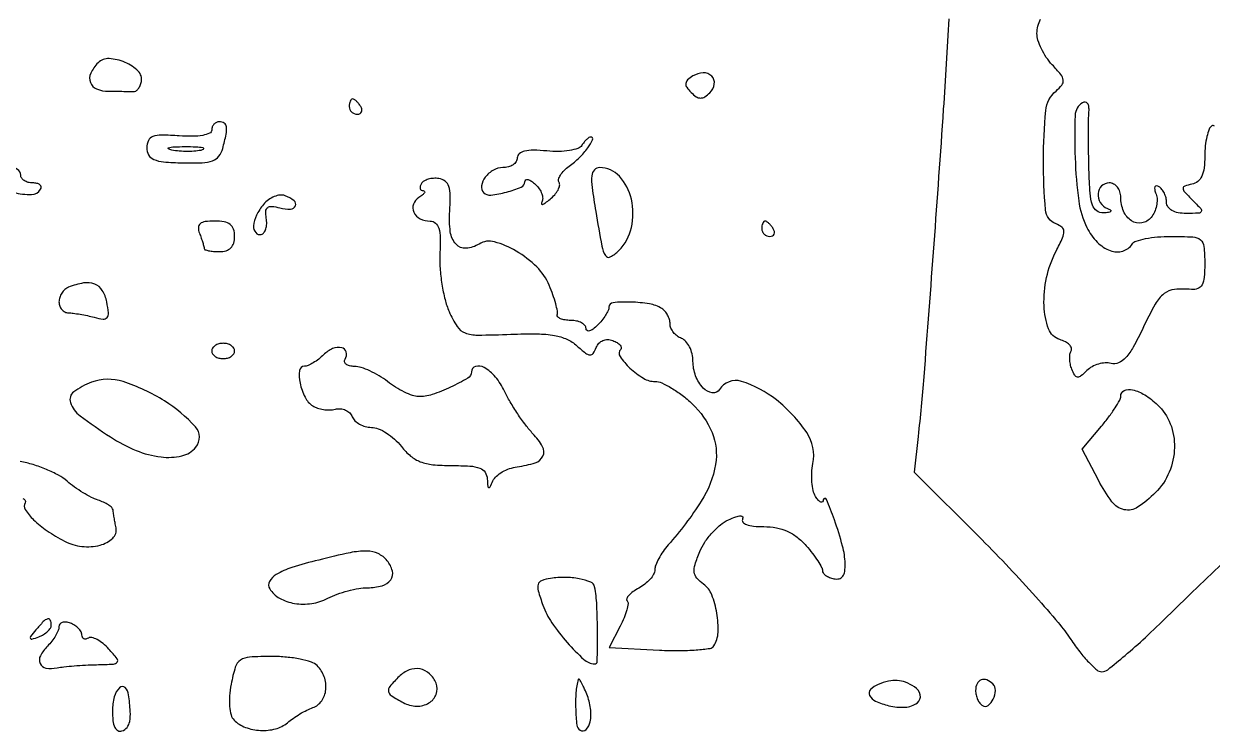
# Model space of a CAD drawing. Extents: x 0 to 5034, y 0 to 2560.
# Drawn here: x 1748.4 to 1904, y 748.2 to 840.8 of the extents above; entities that cross this region are included whole.
import ezdxf

# ---------------------------------------------------------------- set-up
doc = ezdxf.new("R2010")
doc.units = 0

msp = doc.modelspace()

# ---------------------------------------------------------------- linework, layer by layer
for points in [[(1869.488951, 841.5, -0.003994), (1868.774628, 829.65658, -0.001269), (1867.524372, 812.019079, -0.001), (1866.210476, 794.60451, -0.008547), (1865.473127, 786.816666), (1864.948801, 782.133331), (1873.802684, 773.304707, -0.007276), (1877.398012, 769.613758, -0.007305), (1880.879591, 765.824566, -0.007169), (1883.818934, 762.433552, -0.028815), (1885.461169, 760.238041, 0.019126), (1886.626867, 758.615012, 0.025681), (1887.810345, 757.244925, 0.024577), (1888.872817, 756.239432, 0.179054), (1889.519983, 756, 0.16963), (1890.29155, 756.269517, 0.007152), (1892.568622, 758.135223, 0.011625), (1895.224904, 760.483723, 0.007936), (1898.137097, 763.268845, -0.003073), (1901.4376, 766.487378, -0.00201), (1905.280566, 770.159431, -0.002022)], [(1904.279888, 827.421127, 0.343901), (1903.933629, 827.45898, 0.163575), (1903.572254, 827.023746, 0.034079), (1903.274253, 826.062214, 0.032419), (1903.068488, 824.845927, 0.025699), (1903, 823.514307, -0.030072), (1902.906188, 821.955943, -0.076793), (1902.601387, 820.869583, -0.113025), (1902.075086, 820.180017, -0.126544), (1901.321407, 819.823324, 0.030371), (1900.378138, 819.581454, 0.33514), (1900.167563, 819.281648, 0.179355), (1900.35032, 818.836251, 0.010274), (1901.392836, 817.75, -0.010713), (1902.467646, 816.628133, -0.30425), (1902.525512, 816.249998, -0.280464), (1902.194926, 816.031005, -0.009548), (1900.571429, 816, -0.045303), (1899.511422, 816.09624, -0.08261), (1898.696124, 816.390096, -0.112893), (1898.185443, 816.852303, -0.153782), (1898, 817.440983, 0.061228), (1897.926678, 818.037497, 0.051131), (1897.709615, 818.638145, 0.053261), (1897.389924, 819.153342, 0.089092), (1897.011454, 819.492921, 0.115463), (1896.673868, 819.606168, 0.330852), (1896.474665, 819.485328, 0.153614), (1896.445237, 819.125707, 0.035818), (1896.62333, 818.539203, -0.087406), (1896.761263, 817.829797, -0.056274), (1896.68179, 816.993646, -0.054538), (1896.410615, 816.164702, -0.066999), (1895.979197, 815.474934, -0.17535), (1894.752651, 814.754793, -0.195125), (1893.413961, 815.028495, -0.147121), (1892.371371, 816.287696, -0.100189), (1892, 818.122445, 0.078397), (1891.886847, 818.83968, 0.090529), (1891.559375, 819.448468, 0.100781), (1891.07207, 819.855463, 0.124374), (1890.5, 820, 0.195162), (1889.502908, 819.5954, 0.183281), (1889.03627, 818.597214, 0.160551), (1889.325083, 817.435272, 0.157601), (1890.25, 816.662281, -0.051902), (1890.648042, 816.45138, -0.449116), (1890.672067, 816.275306, -0.185333), (1890.416573, 816.137165, -0.021021), (1889.75, 816.078947, -0.16692), (1888.861928, 816.339813, -0.158733), (1888.299335, 817.096289, -0.064148), (1887.990453, 818.647938, -0.010207), (1887.841556, 821.75, -0.003248), (1887.792415, 824.083983, -0.003589), (1887.775759, 826.342065, -0.003337), (1887.788244, 828.269897, -0.018361), (1887.840059, 829.308092, 0.05167), (1887.829229, 829.958, 0.124445), (1887.657593, 830.403781, 0.212143), (1887.362926, 830.579439, 0.169868), (1886.998503, 830.499075, 0.250343), (1886.029206, 828.831853, 0.017793), (1886.026793, 823.277249, 0.024333), (1886.498956, 817.656271, 0.082758), (1887.573242, 814.153638, 0.076966), (1888.922794, 812.248675, 0.113549), (1890.636097, 811.13918, 0.156784), (1892.27504, 811.077684, 0.188095), (1893.5, 812, -0.179846), (1893.999702, 812.388891, -0.027581), (1895.241025, 812.70625, -0.027868), (1896.813184, 812.926887, -0.02093), (1898.559017, 813, -0.012397), (1901.439789, 812.928564, -0.157928), (1902.438383, 812.549433, -0.203697), (1902.897344, 811.694697, -0.022724), (1903, 809.437142, -0.020892), (1902.924626, 807.634018, -0.098721), (1902.639696, 806.644484, -0.185143), (1902.099318, 806.163325, -0.1162), (1901.25, 806.052296, 0.0487), (1899.046761, 806.061219, 0.146648), (1897.668234, 805.503423, 0.098251), (1896.510747, 804.126997, 0.015372), (1894.887763, 800.952348, -0.015607), (1893.638099, 798.510767, -0.057957), (1892.635341, 797.106344, -0.106816), (1891.704832, 796.439054, -0.167328), (1890.732409, 796.363329, 0.080303), (1889.953709, 796.436435, 0.054856), (1889.077121, 796.280311, 0.054078), (1888.240498, 795.932584, 0.070978), (1887.579536, 795.436679, -0.024602), (1886.793717, 794.724608, -0.196742), (1886.335906, 794.583749, -0.245282), (1885.972289, 794.817381, -0.038074), (1885.593883, 795.615941, -0.042195), (1885.402458, 796.276494, -0.040862), (1885.321964, 796.966992, -0.043799), (1885.35491, 797.586049, -0.103584), (1885.511276, 798.018246, 0.230024), (1885.548857, 798.387621, 0.11075), (1885.285183, 798.797734, 0.074241), (1884.748557, 799.189485, 0.043792), (1884.014521, 799.495391, -0.233491), (1882.556172, 800.898497, -0.076278), (1881.965304, 803.911039, -0.064174), (1882.286661, 807.605892, -0.065675), (1883.53497, 811.067625, 0.011902), (1884.389404, 812.820983, 0.107826), (1884.569941, 813.648418, 0.229191), (1884.311641, 814.18232, 0.075943), (1883.53497, 814.624954, -0.287105), (1882.158867, 816.453204, -0.021492), (1881.878556, 822.957005, -0.023595), (1882.185823, 829.477892, -0.198499), (1883.533311, 832.027646, 0.051946), (1884.300962, 832.81257, 0.206602), (1884.472261, 833.4488, 0.134907), (1884.149949, 834.185012, 0.018335), (1883.033311, 835.464542, -0.040101), (1882.257637, 836.435549, -0.035017), (1881.607058, 837.561689, -0.036629), (1881.164225, 838.668355, -0.081328), (1881.033269, 839.564451, -0.115799), (1881.507641, 841.439773, -0.044191)], [(1748.276664, 778.704247, -0.155765), (1748.579227, 778.442662, -0.282806), (1748.578484, 778.126989, 0.289579), (1748.587635, 777.226574, 0.056086), (1749.667122, 775.907807, 0.044772), (1751.447844, 774.458051, 0.029169), (1753.729481, 773.104297, 0.091067), (1756.004505, 772.411645, 0.091447), (1758.373678, 772.574134, 0.124613), (1760.032048, 773.477549, 0.259428), (1760.475825, 774.833137, -0.002867), (1760.346634, 775.521363, -0.002869), (1760.225371, 776.210877, -0.002804), (1760.126361, 776.813881, -0.011379), (1760.076511, 777.182612, 0.179686), (1759.92387, 777.485204, 0.042295), (1759.469866, 777.840099, 0.038294), (1758.844594, 778.183631, 0.029636), (1758.118778, 778.462301, -0.042175), (1757.243663, 778.823693, -0.018455), (1756.148927, 779.44013, -0.018109), (1755.028192, 780.183983, -0.023073), (1754.054617, 780.952631, 0.054104), (1752.9387, 781.726513, 0.025565), (1751.356763, 782.485072, 0.024982), (1749.602747, 783.117498, 0.032193), (1747.935839, 783.51084, -0.027491)]]:
    msp.add_lwpolyline(points, format="xyb")
for points in [[(1758.122669, 835.722669, 0.085989), (1757.16391, 834.362061, 0.201839), (1757.110312, 833.143599, 0.212929), (1757.936295, 832.298499, 0.094592), (1759.5, 832, -0.001914), (1760.51213, 831.996125, -0.002149), (1761.485938, 831.984484, -0.00197), (1762.314815, 831.967745, -0.011545), (1762.75, 831.947179, 0.16701), (1763.058317, 832.029414, 0.078404), (1763.364578, 832.313645, 0.0644), (1763.622896, 832.746959, 0.050476), (1763.788991, 833.268899, 0.255581), (1763.381306, 834.619185, 0.092377), (1761.662651, 835.777142, 0.087901), (1759.571366, 836.274119, 0.214021)], [(1836, 834, 0.044456), (1835.302215, 833.477831, 0.184043), (1835.065372, 833.01786, 0.182588), (1835.193742, 832.5145, 0.043652), (1835.758359, 831.841641, 0.047626), (1836.432016, 831.285401, 0.14551), (1836.991325, 831.108675, 0.150044), (1837.545495, 831.268517, 0.051726), (1838.2, 831.8, 0.155629), (1838.789428, 832.941597, 0.242925), (1838.460382, 833.973143, 0.20787), (1837.353044, 834.409654, 0.130525)], [(1791, 830, 0.105053), (1791.081062, 829.618444, 0.099167), (1791.311086, 829.29375, 0.09642), (1791.654762, 829.076123, 0.093332), (1792.059017, 829, 0.108972), (1792.413961, 829.078288, 0.182303), (1792.6254, 829.29375, 0.161196), (1792.656512, 829.6179, 0.082592), (1792.5, 830, 0.029505), (1792.231006, 830.382774, 0.035638), (1791.933975, 830.70625, 0.038439), (1791.65171, 830.934461, 0.151918), (1791.440983, 831, 0.210953), (1791.272352, 830.92554, 0.081139), (1791.129539, 830.70625, 0.061769), (1791.032345, 830.382849, 0.042167)], [(1773, 826.923531, -0.295943), (1772.726592, 826.50206, -0.060256), (1771.834242, 826.226504, -0.042501), (1770.487842, 826.099306, -0.020333), (1768.75, 826.153922, 0.014016), (1766.426569, 826.256328, 0.09175), (1765.280554, 826.063178, 0.198115), (1764.70885, 825.539983, 0.110069), (1764.5, 824.602752, 0.127685), (1764.743741, 823.663849, 0.167539), (1765.398798, 823.07667, 0.079257), (1766.696337, 822.758271, 0.014106), (1769.19958, 822.622361, 0.015234), (1771.735014, 822.633606, 0.077503), (1773.116945, 822.898803, 0.141731), (1773.930457, 823.486832, 0.100619), (1774.435926, 824.5, 0.012628), (1774.887859, 826.371476, 0.084099), (1774.929799, 827.326394, 0.218568), (1774.630628, 827.8097, 0.147595), (1774, 828, 0.106825), (1773.618465, 827.917544, 0.099457), (1773.29375, 827.683787, 0.095934), (1773.076059, 827.334476, 0.091762)], [(1771.761659, 824.31292, -0.041951), (1770.934218, 824.169017, -0.020826), (1769.869594, 824.119272, -0.020511), (1768.754739, 824.159391, -0.028254), (1767.761659, 824.292739, -0.082665), (1767.319562, 824.45659, -0.67161), (1767.339362, 824.605813, -0.053901), (1768.071102, 824.715166, -0.008901), (1769.5, 824.747817, -0.009782), (1770.938425, 824.726931, -0.038992), (1771.814362, 824.62839, -0.417468), (1771.916221, 824.476221, -0.285845)], [(1821.441982, 824.906126, -0.178281), (1820.931975, 824.506725, -0.038548), (1819.824318, 824.242162, -0.035648), (1818.419778, 824.120884, -0.027493), (1816.882965, 824.182551, 0.019658), (1815.117938, 824.281083, 0.061505), (1813.937988, 824.15506, 0.11578), (1813.25445, 823.81658, 0.223743), (1813, 823.276426, -0.146617), (1812.854129, 822.789662, -0.099128), (1812.443928, 822.37495, -0.082969), (1811.830661, 822.095399, -0.065629), (1811.106989, 822, 0.130529), (1809.870727, 821.671671, 0.098935), (1808.807997, 820.746317, 0.12049), (1808.313331, 819.630652, 0.245488), (1808.592403, 818.74093, 0.229234), (1809.548138, 818.408523, 0.035009), (1811.586462, 818.791989, 0.034227), (1813.523946, 819.443462, 0.30332), (1814, 820.156004, -0.257817), (1814.1268, 820.385569, -0.207522), (1814.409793, 820.428997, -0.088417), (1814.85863, 820.221335, -0.034104), (1815.39504, 819.789427, -0.056393), (1815.88486, 819.221918, -0.065115), (1816.207856, 818.585019, -0.075567), (1816.323528, 817.978489, -0.143066), (1816.203081, 817.5, 0.172108), (1816.158835, 817.269846, 0.464836), (1816.282292, 817.194221, 0.074133), (1816.681535, 817.396341, 0.016201), (1817.297031, 817.863307, 0.041837), (1817.903222, 818.445325, 0.057058), (1818.335646, 819.066509, 0.070974), (1818.543703, 819.63223, 0.193431), (1818.47226, 820.044885, -0.206646), (1818.412017, 820.45452, -0.073281), (1818.652052, 821.010075, -0.057529), (1819.131807, 821.61679, -0.040507), (1819.794477, 822.181578, 0.038548), (1821.114825, 823.298013, 0.038797), (1822.245056, 824.601643, 0.055987), (1822.849602, 825.6457, 0.541056), (1822.618034, 826, 0.14889), (1822.380436, 825.927644, 0.039519), (1822.066319, 825.678674, 0.036469), (1821.737534, 825.324813, 0.03056)], [(1744.677932, 820.603087, 0.369798), (1745.049925, 819.55812, 0.070759), (1747.075897, 818.751005, 0.062916), (1749.405781, 818.488576, 0.256332), (1750.603045, 819.166731, 0.178566), (1750.667041, 819.48216, 0.188164), (1750.508795, 819.755227, 0.115624), (1750.119678, 819.940021, 0.053337), (1749.559017, 820, -0.062283), (1748.962904, 820.074545, -0.080552), (1748.457961, 820.29375, -0.097988), (1748.120018, 820.618621, -0.153634), (1748, 821, 0.262826), (1747.575938, 821.751009, 0.16694), (1746.567996, 821.967863, 0.123067), (1745.397516, 821.522184, 0.150028)], [(1823.27418, 816.25, 0.003853), (1824.07561, 811.715197, 0.088094), (1824.536871, 810.48364, 0.406285), (1825.178886, 810.309494, 0.069725), (1826.29137, 811.148513, 0.14202), (1827.944323, 814.151024, 0.112502), (1827.933272, 817.87202, 0.128985), (1826.36237, 820.863214, 0.210702), (1823.784517, 822, 0.208494), (1823.089572, 821.697047, 0.166533), (1822.754203, 820.943147, 0.05626), (1822.790796, 819.410949, 0.007734)], [(1800.444954, 819.910933, 0.067067), (1800.288879, 819.561103, 0.137185), (1800.284992, 819.263089, 0.186695), (1800.429476, 819.06441, 0.139384), (1800.690983, 818.984687, -0.24812), (1800.856722, 818.89299, -0.295385), (1800.85753, 818.717463, -0.084131), (1800.600134, 818.434262, -0.02516), (1800.121885, 818.096491, 0.16453), (1799.40636, 817.211751, 0.20287), (1799.455148, 816.160978, 0.166335), (1800.289551, 815.311349, 0.116723), (1801.605094, 815, -0.182436), (1802.288865, 814.741922, -0.141525), (1802.720113, 814.065859, -0.068277), (1802.90977, 812.813376, -0.016416), (1802.870004, 810.708419, 0.030876), (1802.888838, 808.827966, 0.021659), (1803.13202, 806.723766, 0.021936), (1803.54255, 804.721556, 0.041966), (1804.073927, 803.17012, 0.038548), (1805.130614, 801.193436, 0.163865), (1806.160063, 800.364407, 0.090819), (1807.804737, 800.078721, 0.007467), (1812.175597, 800.184023, -0.012266), (1815.621678, 800.233958, -0.04069), (1817.877805, 800.027225, -0.06219), (1819.495045, 799.532388, -0.078766), (1820.802041, 798.67915, 0.015577), (1821.93144, 797.719322, 0.145832), (1822.516748, 797.48307, 0.273245), (1822.942576, 797.683258, 0.057932), (1823.338591, 798.43997, -0.09296), (1823.68737, 799.006557, -0.108476), (1824.201685, 799.371799, -0.106304), (1824.830336, 799.492431, -0.086258), (1825.505274, 799.359603, -0.040323), (1826.072306, 799.087783, -0.077883), (1826.461658, 798.77095, -0.131985), (1826.617302, 798.464411, -0.253417), (1826.540946, 798.207613, 0.360709), (1826.454462, 797.280682, 0.055193), (1827.755821, 795.765443, 0.051757), (1829.529836, 794.423836, 0.136862), (1831.049232, 794, -0.106745), (1831.922928, 793.811325, -0.02855), (1833.189898, 793.14777, -0.027585), (1834.577517, 792.209217, -0.025383), (1835.894245, 791.09879, -0.108505), (1838.495864, 787.322582, -0.139764), (1838.953765, 783.152825, -0.100751), (1837.092627, 778.342652, -0.038711), (1832.75, 772.59908, 0.028822), (1832.080252, 771.748723, 0.028979), (1831.514062, 770.828487, 0.030276), (1831.117734, 769.971319, 0.09341), (1831, 769.346622, -0.128029), (1830.85185, 768.777528, -0.051958), (1830.387341, 768.117382, -0.046895), (1829.712279, 767.475661, -0.043769), (1828.914354, 766.954163, 0.029783), (1828.153895, 766.486932, 0.053304), (1827.601684, 766.005526, 0.080398), (1827.32149, 765.584171, 0.312567), (1827.374471, 765.292196, -0.233433), (1827.501902, 764.916175, -0.032685), (1827.336304, 764.087573, -0.031731), (1826.990812, 763.065726, -0.021946), (1826.478149, 761.957745), (1825.036063, 759.169058), (1831.616162, 758.834529, 0.013051), (1834.177258, 758.771268, 0.019232), (1836.424906, 758.860913, 0.014926), (1838.230127, 759.056952, 0.223971), (1838.746214, 759.394111, 0.128319), (1839.282439, 761.151256, 0.052015), (1839.123631, 763.669127, 0.052049), (1838.455567, 766.074308, 0.142067), (1837.387383, 767.458689, -0.05604), (1836.507974, 768.267062, -0.151112), (1836.169127, 769.035006, -0.106711), (1836.266088, 770.031191, -0.020767), (1836.890726, 771.73619, -0.049209), (1837.550377, 772.969824, -0.036311), (1838.502855, 774.192111, -0.037041), (1839.584634, 775.224816, -0.065247), (1840.631295, 775.877868, -0.018772), (1841.614174, 776.281871, -0.070948), (1842.262999, 776.4207, -0.286177), (1842.508724, 776.290162, -0.27638), (1842.50469, 776.007588, 0.31779), (1842.529476, 775.607151, 0.136609), (1842.987875, 775.278477, 0.063367), (1843.924739, 775.065095, 0.024349), (1845.260648, 775, -0.045052), (1846.917859, 774.850375, -0.060895), (1848.352987, 774.403723, -0.061362), (1849.630089, 773.62785, -0.046682), (1850.815898, 772.496725, -0.014703), (1851.645858, 771.483505, -0.019322), (1852.338691, 770.509437, -0.0171), (1852.847173, 769.67149, -0.145213), (1852.943413, 769.246725, 0.183755), (1853.038456, 768.937128, 0.072886), (1853.364909, 768.624374, 0.059036), (1853.856538, 768.355464, 0.044354), (1854.447179, 768.176676, 0.108145), (1855.129225, 768.183612, 0.17917), (1855.604864, 768.495372, 0.12536), (1855.870095, 769.14691, 0.042504), (1855.923922, 770.176676, 0.058255), (1855.581022, 772.459214, 0.016457), (1854.522059, 775.902034, 0.022241), (1853.470242, 778.567999, 0.772184), (1853.060765, 778.5, -0.182923), (1852.942521, 778.257068, -0.303135), (1852.726233, 778.220541, -0.113546), (1852.410776, 778.459101, -0.033299), (1852.050268, 778.952905, -0.086267), (1851.736968, 779.710911, -0.034949), (1851.569371, 780.820128, -0.033274), (1851.552464, 782.066244, -0.036125), (1851.703832, 783.26916, 0.200421), (1850.892067, 787.31097, 0.077025), (1846.921022, 791.594564, 0.091899), (1842.332681, 794.019652, 0.342567), (1839.469989, 792.951442, -0.302772), (1838.522886, 792.517966, -0.166262), (1837.348964, 793.141528, -0.098071), (1836.349309, 794.744927, -0.090741), (1836, 796.65383, 0.057719), (1835.88834, 797.617874, 0.058842), (1835.559375, 798.524227, 0.064964), (1835.074063, 799.24056, 0.120372), (1834.5, 799.638374, -0.071217), (1833.926551, 799.958085, -0.063626), (1833.440625, 800.436755, -0.066839), (1833.111772, 800.994992, -0.100052), (1833, 801.547972, 0.070709), (1832.920481, 802.107461, 0.052775), (1832.68452, 802.685082, 0.053346), (1832.336982, 803.193232, 0.07785), (1831.926026, 803.545718, 0.097065), (1830.30559, 804.15575, 0.034784), (1827.838328, 804.395801, 0.030042), (1825.532868, 804.320576, 0.38732), (1825, 803.735881, -0.110825), (1824.901848, 803.298494, -0.030287), (1824.559375, 802.674647, -0.029063), (1824.074108, 801.995944, -0.026649), (1823.5, 801.357143, -0.034046), (1822.922937, 800.853737, -0.093008), (1822.440625, 800.6125, -0.226652), (1822.137455, 800.663753, -0.244067), (1822, 800.928571, 0.180377), (1821.847511, 801.337512, 0.091543), (1821.4125, 801.685268, 0.071518), (1820.765245, 801.920813, 0.051602), (1820, 802, -0.036039), (1819.250464, 802.054095, -0.064661), (1818.657345, 802.220312, -0.101524), (1818.304142, 802.464412, -0.27426), (1818.23777, 802.75, 0.128497), (1818.261378, 803.208809, 0.016), (1818.025772, 804.187755, 0.018005), (1817.660071, 805.352676, 0.014017), (1817.182188, 806.591293, 0.099248), (1815.55982, 808.992973, 0.0617), (1812.855265, 811.072994, 0.065424), (1810.002274, 812.284921, 0.209122), (1808.000337, 812.000208, -0.119915), (1806.287267, 811.442224, -0.233235), (1804.984401, 811.965754, -0.151689), (1804.23229, 813.608493, -0.050129), (1804.156895, 816.291175, 0.018035), (1804.2313, 818.356485, 0.080759), (1804.037591, 819.547553, 0.151572), (1803.550406, 820.225308, 0.125901), (1802.727756, 820.569452, 0.052277), (1802.028155, 820.598341, 0.054468), (1801.347759, 820.480133, 0.060495), (1800.785914, 820.24147, 0.124307)], [(1779.78055, 817.182561, 0.060616), (1778.858475, 815.761214, 0.095044), (1778.478252, 814.359503, 0.192876), (1778.752582, 813.490278, 0.291051), (1779.483614, 813.25, 0.174123), (1779.835442, 813.487451, 0.083078), (1780.084273, 813.981526, 0.066803), (1780.196858, 814.64793, 0.050487), (1780.147167, 815.389238, -0.049751), (1780.084044, 816.310651, -0.226111), (1780.323783, 816.775948, -0.192875), (1780.870455, 816.926784, -0.035997), (1781.913553, 816.732857, 0.064772), (1783.308892, 816.555521, 0.299534), (1783.95426, 816.982981, 0.344388), (1783.771427, 817.671367, 0.07048), (1782.593956, 818.325572, 0.120534), (1781.951772, 818.407243, 0.068228), (1781.187525, 818.212377, 0.061781), (1780.423485, 817.785698, 0.060452)], [(1771.393011, 813.418213, -0.008099), (1771.625425, 812.781926, -0.009838), (1771.821697, 812.178225, -0.008575), (1771.967516, 811.666328, -0.065182), (1772, 811.418213, 0.31754), (1772.11498, 811.255419, 0.033708), (1772.5875, 811.12285, 0.031851), (1773.233403, 811.03021, 0.019696), (1774, 811, 0.072254), (1774.873159, 811.126841, 0.124864), (1775.5, 811.5, 0.124864), (1775.873159, 812.126841, 0.072254), (1776, 813, 0.076816), (1775.853913, 813.945277, 0.153625), (1775.424126, 814.558208, 0.123125), (1774.643272, 814.897018, 0.041115), (1773.393011, 815, 0.028926), (1772.138292, 814.927352, 0.139263), (1771.483926, 814.656521, 0.231224), (1771.250804, 814.170416, 0.090021)], [(1845, 814, 0.105053), (1845.081062, 813.618444, 0.099167), (1845.311086, 813.29375, 0.09642), (1845.654762, 813.076123, 0.093332), (1846.059017, 813, 0.108972), (1846.413961, 813.078288, 0.182303), (1846.6254, 813.29375, 0.161196), (1846.656512, 813.6179, 0.082592), (1846.5, 814, 0.029505), (1846.231006, 814.382774, 0.035638), (1845.933975, 814.70625, 0.038439), (1845.65171, 814.934461, 0.151918), (1845.440983, 815, 0.210953), (1845.272352, 814.92554, 0.081139), (1845.129539, 814.70625, 0.061769), (1845.032345, 814.382849, 0.042167)], [(1754.25, 806.337719, 0.087674), (1753.772091, 806.039141, 0.065245), (1753.367188, 805.565351, 0.064399), (1753.093368, 804.995939, 0.080074), (1753, 804.416667, 0.08678), (1753.094781, 803.874681, 0.093261), (1753.367188, 803.412135, 0.099013), (1753.773128, 803.1002, 0.112188), (1754.25, 802.986345, -0.029521), (1754.875117, 802.942549, -0.010605), (1755.757766, 802.808987, -0.010477), (1756.721311, 802.621338, -0.012223), (1757.6275, 802.401748, 0.035469), (1758.78891, 802.176849, 0.257913), (1759.296798, 802.382334, 0.198704), (1759.47285, 802.973982, 0.021455), (1759.260923, 804.415403, 0.090473), (1758.678166, 805.920835, 0.16515), (1757.676263, 806.753919, 0.135204), (1756.214182, 806.896974, 0.053121)], [(1773, 798, 0.148195), (1773.115568, 797.618646, 0.098894), (1773.440625, 797.29375, 0.082425), (1773.926543, 797.074694, 0.064853), (1774.5, 797, 0.064853), (1775.073457, 797.074694, 0.082425), (1775.559375, 797.29375, 0.098894), (1775.884432, 797.618646, 0.148195), (1776, 798, 0.148195), (1775.884432, 798.381354, 0.098894), (1775.559375, 798.70625, 0.082425), (1775.073457, 798.925306, 0.064853), (1774.5, 799, 0.064853), (1773.926543, 798.925306, 0.082425), (1773.440625, 798.70625, 0.098894), (1773.115568, 798.381354, 0.148195)], [(1787.652048, 797.509191, -0.030359), (1786.999734, 796.931621, -0.03125), (1786.288316, 796.443325, -0.032904), (1785.621221, 796.101726, -0.102222), (1785.128846, 796, 0.381452), (1784.488277, 795.428091, 0.080571), (1784.566044, 793.797627, 0.064264), (1785.213514, 791.948499, 0.131865), (1786.226574, 790.810491, 0.068158), (1786.837002, 790.519303, 0.040861), (1787.621022, 790.337947, 0.040162), (1788.446661, 790.283906, 0.05493), (1789.185417, 790.376488, -0.081675), (1789.869478, 790.425435, -0.081938), (1790.53237, 790.252587, -0.086981), (1791.072375, 789.889375, -0.110132), (1791.404032, 789.389492, 0.108013), (1791.753438, 788.858041, 0.066438), (1792.356002, 788.408163, 0.061886), (1793.107329, 788.103682, 0.065448), (1793.896035, 788, -0.09856), (1794.787409, 787.822569, -0.043562), (1795.8571, 787.265625, -0.040862), (1796.924107, 786.456525, -0.043481), (1797.82134, 785.5, 0.050854), (1799.038779, 784.239788, 0.084594), (1800.307757, 783.492424, 0.067949), (1801.945347, 783.112826, 0.023027), (1804.39392, 783, -0.014919), (1806.787478, 782.928564, -0.074743), (1808.095957, 782.651202, -0.154629), (1808.785473, 782.110612, -0.140644), (1809.070285, 781.25, 0.00889), (1809.125509, 780.297618, 0.30205), (1809.258227, 780.127448, 0.371832), (1809.437303, 780.201106, 0.01078), (1809.820285, 781, -0.104795), (1810.26118, 781.599279, -0.051026), (1811.034709, 782.15821, -0.047455), (1811.993279, 782.596569, -0.050115), (1813, 782.836459, 0.042564), (1815.359693, 783.361301, 0.209116), (1816.365515, 784.236777, 0.246257), (1816.31582, 785.459458, 0.057187), (1815.050647, 787.166628, -0.026408), (1814.102843, 788.293676, -0.014348), (1813.054466, 789.769259, -0.01426), (1812.071362, 791.335536, -0.021877), (1811.320077, 792.75, 0.062725), (1810.141851, 794.589044, 0.088202), (1808.654434, 795.841297, 0.204669), (1807.542275, 795.975471, 0.330473), (1806.992198, 795.25, -0.264632), (1806.514148, 794.429979, -0.022588), (1804.272445, 793.261731, -0.028975), (1801.838134, 792.297003, -0.083625), (1800.050635, 792.022236, -0.083263), (1799.285472, 792.161853, -0.026903), (1798.221124, 792.612376, -0.025982), (1797.071014, 793.24992, -0.026427), (1796, 794, 0.030554), (1794.909961, 794.750082, 0.027838), (1793.702976, 795.387624, 0.028922), (1792.558949, 795.834604, 0.075732), (1791.690983, 795.977764, -0.051491), (1791.038718, 796.053228, -0.110378), (1790.582368, 796.266921, -0.183015), (1790.392002, 796.576741, -0.187792), (1790.457295, 796.930902, 0.200665), (1790.605324, 797.862951, 0.289974), (1790.022328, 798.42574, 0.153202), (1788.827575, 798.304969, 0.095442)], [(1757.256578, 793.899211, 0.07188), (1754.93265, 792.636193, 0.32639), (1754.505907, 791.249177, 0.149207), (1755.771177, 789.509175, 0.017698), (1759.72856, 786.740641, 0.046302), (1763.111303, 784.968699, 0.067762), (1766.359661, 784.123095, 0.086302), (1769.075707, 784.266717, 0.164732), (1770.916216, 785.399046, 0.372396), (1770.862175, 788.067683, 0.070349), (1766.812543, 791.458683, 0.060568), (1761.393335, 793.981229, 0.168821)], [(1896.811439, 790.961045, -0.114295), (1898.491615, 788.468774, -0.097476), (1899.032804, 785.339072, -0.093954), (1898.349183, 782.139093, -0.097197), (1896.545455, 779.454545, -0.050137), (1894.213307, 777.548453, -0.202433), (1892.445517, 777.216619, -0.181616), (1890.848195, 778.247748, -0.039462), (1889.076876, 781.077013), (1886.951818, 785.154027), (1889.475909, 788.153739, 0.013995), (1890.442472, 789.369957, 0.017952), (1891.258548, 790.543497, 0.015964), (1891.86458, 791.554962, 0.127656), (1892, 792.076725, -0.293624), (1892.467371, 792.803977, -0.165554), (1893.551156, 792.913022, -0.084134), (1895.141355, 792.248693, -0.04664)], [(1787, 770.631206, 0.014292), (1783.489818, 769.641346, 0.057058), (1781.450027, 768.736699, 0.134097), (1780.563104, 767.827077, 0.271311), (1780.586015, 766.860824, 0.129604), (1781.884909, 765.627648, 0.085253), (1783.844523, 764.952961, 0.078131), (1786.087859, 764.94052, 0.080658), (1788.20034, 765.620388, -0.031185), (1789.416217, 766.148821, -0.02197), (1790.839082, 766.594739, -0.022262), (1792.243345, 766.901762, -0.042709), (1793.391323, 767, 0.066863), (1795.29744, 767.256042, 0.170593), (1796.428313, 768.038023, 0.222379), (1796.6505, 769.191845, 0.111793), (1795.963645, 770.543805, 0.108068), (1794.781653, 771.466415, 0.109869), (1793.329578, 771.804281, 0.054632), (1791.114313, 771.583346, 0.009429)], [(1817.357785, 768.226304, 0.047559), (1816.179414, 767.923969, 0.241336), (1815.731097, 767.443683, 0.142272), (1815.73548, 766.613271, 0.014348), (1816.357785, 764.713928, 0.06327), (1817.527189, 762.421383, 0.030997), (1819.54087, 759.826961, 0.027138), (1821.703953, 757.624019, 0.174125), (1823.123035, 757.031601, 0.424234), (1823.46747, 757.353614, 0.004162), (1823.498437, 761.100961, 0.011802), (1823.413166, 764.703838, 0.035934), (1823.122427, 767.133369, 0.25881), (1822.612692, 767.741693, 0.044899), (1821.116351, 768.167288, 0.042935), (1819.239226, 768.358571, 0.042987)], [(1749.981001, 761.477108, 0.008807), (1749.292701, 760.617386, 0.27071), (1749.258808, 760.355597, 0.389672), (1749.458284, 760.264678, 0.012731), (1750.358556, 760.584097, 0.0442), (1750.986565, 760.891147, 0.05126), (1751.517826, 761.291272, 0.058677), (1751.882557, 761.719384, 0.148172), (1752, 762.106989, 0.097466), (1751.870501, 762.765008, 0.389178), (1751.530548, 762.925, 0.127361), (1750.946872, 762.562498, 0.017238)], [(1753, 761.897187, -0.100631), (1752.897777, 761.394424, -0.033351), (1752.556675, 760.719331, -0.031644), (1752.06837, 760.002191, -0.031094), (1751.490809, 759.347952, 0.075189), (1750.57051, 758.099693, 0.230009), (1750.536689, 757.076768, 0.254071), (1751.303626, 756.488786, 0.086643), (1752.753971, 756.512555, -0.020644), (1753.653375, 756.646609, -0.006767), (1754.987319, 756.771216, -0.006729), (1756.473317, 756.869661, -0.007557), (1757.904988, 756.923489, 0.007027), (1760.13485, 757.004959, 0.216608), (1760.616143, 757.253814, 0.34927), (1760.6139, 757.695861, 0.014611), (1759.521341, 758.976419, 0.035466), (1758.773023, 759.693852, 0.049082), (1758.003626, 760.21498, 0.059465), (1757.324153, 760.485163, 0.206161), (1756.866353, 760.417402, -0.086644), (1756.535491, 760.284975, -0.165507), (1756.254491, 760.318909, -0.179251), (1756.067308, 760.512782, -0.103646), (1756, 760.833994, 0.132176), (1755.890597, 761.240618, 0.062736), (1755.559375, 761.675448, 0.055699), (1755.073728, 762.070782, 0.051433), (1754.5, 762.361626, 0.060579), (1753.925868, 762.505415, 0.106564), (1753.440625, 762.462634, 0.150287), (1753.121919, 762.245247, 0.170074)], [(1775.541542, 754.369748, 0.027525), (1775.340161, 752.834297, 0.038833), (1775.343267, 751.454816, 0.045153), (1775.533329, 750.348406, 0.132017), (1775.916685, 749.683315, 0.108316), (1777.412628, 748.725293, 0.076002), (1779.378733, 748.322439, 0.076546), (1781.360689, 748.52611, 0.113451), (1782.90248, 749.331005, -0.025883), (1783.641528, 749.899055, -0.017048), (1784.544791, 750.477339, -0.017168), (1785.46457, 750.98106, -0.031487), (1786.25, 751.316616, 0.157475), (1787.400182, 752.196782, 0.126991), (1787.940337, 753.66469, 0.113409), (1787.727196, 755.348877, 0.108842), (1786.8, 756.8, 0.119199), (1786.039419, 757.264351, 0.027461), (1784.575192, 757.6475, 0.026857), (1782.794263, 757.911791, 0.02341), (1780.911291, 758, 0.013826), (1777.932461, 757.917613, 0.135616), (1776.752348, 757.520124, 0.173371), (1776.083665, 756.60875, 0.026061)], [(1797.528939, 755.386082, 0.018627), (1796.320862, 754.084474, 0.219962), (1796.136384, 753.437749, 0.216346), (1796.508142, 752.871909, 0.018), (1798.063922, 751.96579, 0.115555), (1799.809391, 751.499013, 0.141716), (1801.438198, 751.915503, 0.174545), (1802.376821, 753.045167, 0.180444), (1802.36324, 754.495794, 0.115508), (1801.518565, 755.740028, 0.141502), (1800.266225, 756.365588, 0.137195), (1798.842894, 756.236328, 0.10593)], [(1820.982145, 755, 0.053251), (1820.681073, 753.298869, 0.026186), (1820.644967, 751.098552, 0.019443), (1820.800339, 749.026146, 0.229799), (1821.220841, 748.363513, 0.343974), (1822.019714, 748.450952, 0.154829), (1822.549913, 749.440285, 0.080422), (1822.592544, 751.198128, 0.061036), (1822.099493, 753.065284, 0.011459), (1821.715679, 753.965523, 0.024455), (1821.370025, 754.637927, 0.038751), (1821.104762, 755.02467, 0.606714)], [(1860.25, 754.337719, 0.102995), (1859.240815, 753.663774, 0.320616), (1859.120594, 752.900446, 0.17458), (1859.911182, 752.147812, 0.042332), (1861.644645, 751.553053, 0.077374), (1863.766767, 751.358413, 0.144344), (1865.374732, 751.944793, 0.300645), (1865.748334, 752.967308, 0.195752), (1864.991641, 754.026328, 0.047195), (1863.824682, 754.618303, 0.077544), (1862.746471, 754.859816, 0.073695), (1861.607488, 754.766729, 0.038733)], [(1873, 753.559017, 0.055887), (1873.066404, 752.966781, 0.049696), (1873.262969, 752.378799, 0.052635), (1873.552309, 751.881687, 0.096533), (1873.895215, 751.564761, 0.305994), (1874.629069, 751.594365, 0.122354), (1875.303893, 752.406879, 0.101767), (1875.593354, 753.556057, 0.210351), (1875.264432, 754.402234, 0.099868), (1874.479385, 754.923695, 0.1881), (1873.729833, 754.93523, 0.197274), (1873.195016, 754.440964, 0.10924)], [(1760, 750.916667, 0.027499), (1760.072877, 749.592582, 0.082277), (1760.317568, 748.722523, 0.160438), (1760.7198, 748.296345, 0.207368), (1761.25, 748.25, 0.146251), (1761.909549, 748.713128, 0.122099), (1762.263941, 749.495828, 0.062645), (1762.338014, 750.792991, 0.014069), (1762.125, 753, 0.174114), (1761.65623, 753.924834, 0.40301), (1760.947078, 753.918238, 0.13379), (1760.236636, 752.703753, 0.065919)]]:
    msp.add_lwpolyline(points, format="xyb", close=True)

doc.saveas('drawing.dxf')
